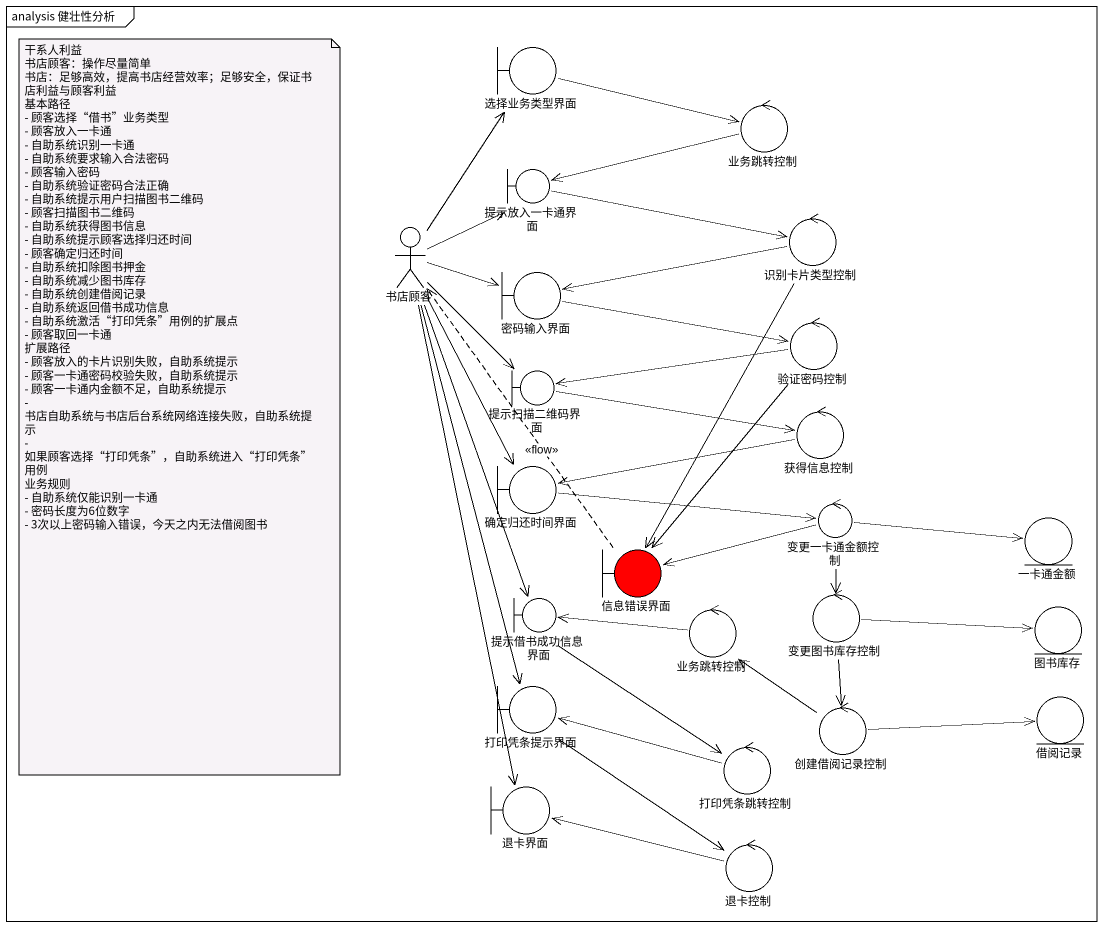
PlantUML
@startuml
mainframe analysis 健壮性分析
boundary 选择业务类型界面
control 业务跳转控制
boundary 提示放入一卡通界面
actor 书店顾客
control 识别卡片类型控制
boundary 密码输入界面
control 验证密码控制
boundary 提示扫描二维码界面
control 获得信息控制
boundary 确定归还时间界面
control 变更一卡通金额控制
entity 一卡通金额
boundary 信息错误界面 #FF0000
boundary 提示借书成功信息界面
control "业务跳转控制" as 业务跳转控制_2
control 变更图书库存控制
entity 图书库存
boundary 打印凭条提示界面
control 创建借阅记录控制
entity 借阅记录
control 打印凭条跳转控制
boundary 退卡界面
control 退卡控制
选择业务类型界面 -right-> 业务跳转控制
业务跳转控制 -left-> 提示放入一卡通界面
提示放入一卡通界面 -right-> 识别卡片类型控制
书店顾客 -up-> 选择业务类型界面
书店顾客 -up-> 提示放入一卡通界面
书店顾客 -right-> 密码输入界面
书店顾客 --> 提示扫描二维码界面
书店顾客 --> 确定归还时间界面
书店顾客 --> 提示借书成功信息界面
书店顾客 --> 打印凭条提示界面
书店顾客 --> 退卡界面
识别卡片类型控制 -left-> 密码输入界面
识别卡片类型控制 --> 信息错误界面
密码输入界面 -right-> 验证密码控制
验证密码控制 -left-> 提示扫描二维码界面
验证密码控制 --> 信息错误界面
提示扫描二维码界面 -right-> 获得信息控制
获得信息控制 -left-> 确定归还时间界面
确定归还时间界面 -right-> 变更一卡通金额控制
变更一卡通金额控制 -right-> 一卡通金额
变更一卡通金额控制 -left-> 信息错误界面
变更一卡通金额控制 --> 变更图书库存控制
信息错误界面 .up.> 书店顾客 : <<flow>>
提示借书成功信息界面 --> 打印凭条跳转控制
业务跳转控制_2 -left-> 提示借书成功信息界面
变更图书库存控制 -right-> 图书库存
变更图书库存控制 --> 创建借阅记录控制
打印凭条提示界面 --> 退卡控制
创建借阅记录控制 -up-> 业务跳转控制_2
创建借阅记录控制 -right-> 借阅记录
打印凭条跳转控制 -left-> 打印凭条提示界面
退卡控制 -left-> 退卡界面
note as N1
  干系人利益
  书店顾客：操作尽量简单
  书店：足够高效，提高书店经营效率；足够安全，保证书店利益与顾客利益
  基本路径
  - 顾客选择“借书”业务类型
  - 顾客放入一卡通
  - 自助系统识别一卡通
  - 自助系统要求输入合法密码
  - 顾客输入密码
  - 自助系统验证密码合法正确
  - 自助系统提示用户扫描图书二维码
  - 顾客扫描图书二维码
  - 自助系统获得图书信息
  - 自助系统提示顾客选择归还时间
  - 顾客确定归还时间
  - 自助系统扣除图书押金
  - 自助系统减少图书库存
  - 自助系统创建借阅记录
  - 自助系统返回借书成功信息
  - 自助系统激活“打印凭条”用例的扩展点
  - 顾客取回一卡通
  扩展路径
  - 顾客放入的卡片识别失败，自助系统提示
  - 顾客一卡通密码校验失败，自助系统提示
  - 顾客一卡通内金额不足，自助系统提示
  - 书店自助系统与书店后台系统网络连接失败，自助系统提示
  - 如果顾客选择“打印凭条”，自助系统进入“打印凭条”用例
  业务规则
  - 自助系统仅能识别一卡通
  - 密码长度为6位数字
  - 3次以上密码输入错误，今天之内无法借阅图书
end note
@enduml
